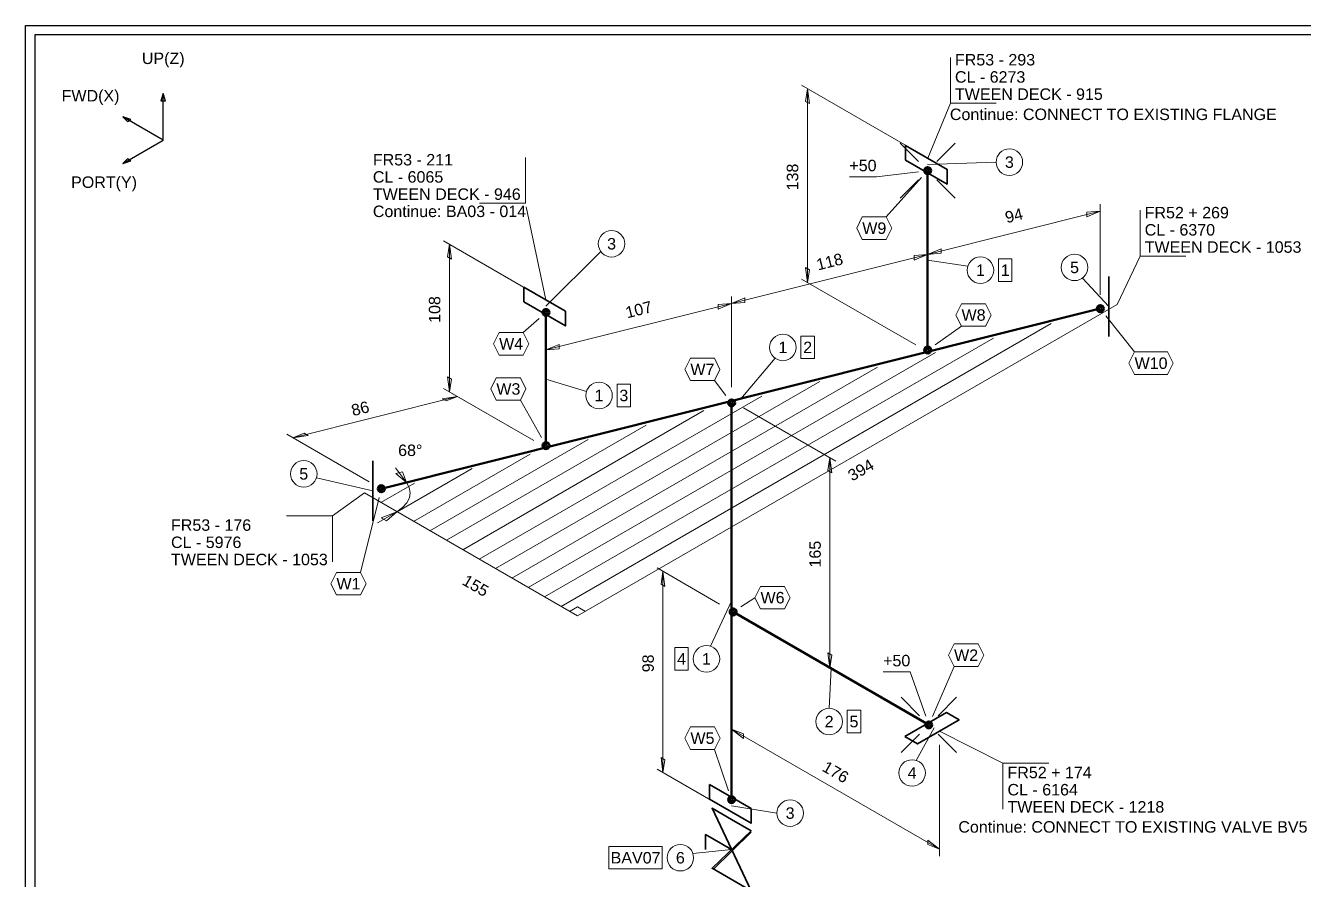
# Model space of a CAD drawing. Header units: millimetres. Extents: x 0 to 420, y 0 to 297.
# Drawn here: x 0 to 278.4, y 110.9 to 297 of the extents above; entities that cross this region are included whole.
import ezdxf
from ezdxf.enums import TextEntityAlignment as Align

# ---------------------------------------------------------------- set-up
doc = ezdxf.new("R2010")
doc.units = ezdxf.units.MM
for name, color, linetype in [('I_Coordinates', 11, 'Continuous'), ('I_CutNumbers', 10, 'Continuous'), ('I_Dimensions', 4, 'Continuous'), ('I_OtherComponents', 2, 'Continuous'), ('I_PartNumbers', 9, 'Continuous'), ('I_Pipes', 1, 'Continuous'), ('I_Tags', 8, 'Continuous'), ('I_Triangles', 5, 'Continuous'), ('SymbolsOnDrawingSheet', 1, 'Continuous')]:
    doc.layers.add(name, color=color, linetype=linetype)
doc.styles.add('Cadmatic Default Text', font='arial.ttf')

# ---------------------------------------------------------------- blocks, each defined once
blk = doc.blocks.new('SEDS_SPOOL_FORMAT_Gol_12')
at = {"layer": 'SymbolsOnDrawingSheet', "linetype": 'ByBlock', "lineweight": -3, "flags": 128}
for points in [[(0, 297), (420, 297), (420, 0), (0, 0), (0, 297)], [(418.01, 295.01), (2, 295.01)], [(2, 295.01), (2, 2)]]:
    blk.add_lwpolyline(points, dxfattribs=at)
blk = doc.blocks.new('BA01728716205_PRT_73_3')
at = {"layer": 'I_OtherComponents', "linetype": 'ByBlock', "lineweight": 35}
blk.add_line((195.91, 219.77), (195.91, 206.7), dxfattribs=at)
at = {"layer": 'I_OtherComponents', "linetype": 'ByBlock', "lineweight": 50}
for radius in [0.75, 0.375]:
    blk.add_circle((194.08, 212.78), radius, dxfattribs=at)
blk = doc.blocks.new('BA01728716205_PRT_74_3')
at = {"layer": 'I_Pipes', "linetype": 'ByBlock', "lineweight": 50}
blk.add_line((37.42, 173.52), (194.08, 212.78), dxfattribs=at)
blk = doc.blocks.new('BA01728716205_PRT_81_3')
at = {"layer": 'I_OtherComponents', "linetype": 'ByBlock', "lineweight": 35}
blk.add_line((35.59, 179.59), (35.59, 166.52), dxfattribs=at)
at = {"layer": 'I_OtherComponents', "linetype": 'ByBlock', "lineweight": 50}
for radius in [0.75, 0.375]:
    blk.add_circle((37.42, 173.52), radius, dxfattribs=at)
blk = doc.blocks.new('BA01728716205_PRT_82_3')
at = {"layer": 'I_Pipes', "linetype": 'ByBlock', "lineweight": 50}
blk.add_line((156.46, 242.86), (156.46, 203.76), dxfattribs=at)
blk = doc.blocks.new('BA01728716205_PRT_83_3')
at = {"layer": 'I_OtherComponents', "linetype": 'ByBlock', "lineweight": 35, "flags": 128}
blk.add_lwpolyline([(151.66, 245.14), (151.66, 248.35), (160.71, 243.13), (160.71, 239.92), (151.66, 245.14)], dxfattribs=at)
at = {"layer": 'I_OtherComponents', "linetype": 'ByBlock', "lineweight": 50}
for radius in [0.75, 0.375]:
    blk.add_circle((156.46, 242.86), radius, dxfattribs=at)
blk = doc.blocks.new('BA01728716205_PRT_89_3')
at = {"layer": 'I_OtherComponents', "linetype": 'ByBlock', "lineweight": 35}
blk.add_line((117.98, 98.64), (109.78, 90.64), dxfattribs=at)
at = {"layer": 'I_OtherComponents', "linetype": 'ByBlock', "lineweight": 35, "flags": 128}
for points in [[(113.74, 101.42), (109.5, 103.87), (117.98, 85.91), (109.5, 90.8), (117.98, 98.97), (113.74, 101.42)], [(113.74, 94.89), (108.08, 98.15), (108.08, 94.89)]]:
    blk.add_lwpolyline(points, dxfattribs=at)
at = {"layer": 'I_OtherComponents', "flags": 1}
blk.add_attdef('ValvePos', (113.74, 94.89), '', height=2.5, dxfattribs=at)
blk = doc.blocks.new('BA01728716205_PRT_90_3')
at = {"layer": 'I_OtherComponents', "linetype": 'ByBlock', "lineweight": 35, "flags": 128}
blk.add_lwpolyline([(108.93, 109.04), (108.93, 105.83), (117.98, 100.6), (117.98, 103.81), (108.93, 109.04)], dxfattribs=at)
at = {"layer": 'I_OtherComponents', "linetype": 'ByBlock', "lineweight": 50}
for radius in [0.75, 0.375]:
    blk.add_circle((113.74, 105.77), radius, dxfattribs=at)
blk = doc.blocks.new('BA01728716205_PRT_91_3')
at = {"layer": 'I_Pipes', "linetype": 'ByBlock', "lineweight": 50}
blk.add_line((113.74, 105.77), (113.74, 192.23), dxfattribs=at)
blk = doc.blocks.new('BA01728716205_PRT_96_3')
at = {"layer": 'I_Pipes', "linetype": 'ByBlock', "lineweight": 50}
blk.add_line((114.09, 146.67), (156.72, 122.06), dxfattribs=at)
blk = doc.blocks.new('BA01728716205_PRT_97_3')
at = {"layer": 'I_OtherComponents', "linetype": 'ByBlock', "lineweight": 35, "flags": 128}
blk.add_lwpolyline([(151.49, 119.53), (154.27, 117.92), (163.32, 123.15), (160.54, 124.75), (151.49, 119.53)], dxfattribs=at)
at = {"layer": 'I_OtherComponents', "linetype": 'ByBlock', "lineweight": 50}
for radius in [0.75, 0.375]:
    blk.add_circle((156.72, 122.06), radius, dxfattribs=at)
blk = doc.blocks.new('BA01728716205_PRT_98_3')
at = {"layer": 'I_Pipes', "linetype": 'ByBlock', "lineweight": 50}
blk.add_line((73.29, 182.91), (73.29, 211.94), dxfattribs=at)
blk = doc.blocks.new('BA01728716205_PRT_99_3')
at = {"layer": 'I_OtherComponents', "linetype": 'ByBlock', "lineweight": 35, "flags": 128}
blk.add_lwpolyline([(68.48, 214.23), (68.48, 217.44), (77.54, 212.21), (77.54, 209), (68.48, 214.23)], dxfattribs=at)
at = {"layer": 'I_OtherComponents', "linetype": 'ByBlock', "lineweight": 50}
for radius in [0.75, 0.375]:
    blk.add_circle((73.29, 211.94), radius, dxfattribs=at)
blk = doc.blocks.new('BA01728716205_TRI_0_3')
at = {"layer": 'I_Triangles', "linetype": 'ByBlock', "lineweight": 0}
for p, q in [((76.59, 147.87), (183.4, 209.54)), ((73.02, 149.93), (170.79, 206.37)), ((69.45, 151.99), (158.17, 203.21)), ((65.88, 154.05), (145.56, 200.05)), ((62.31, 156.11), (132.94, 196.89)), ((58.74, 158.17), (120.33, 193.73)), ((55.17, 160.23), (107.71, 190.57)), ((51.6, 162.29), (95.1, 187.4)), ((48.03, 164.35), (82.48, 184.24)), ((44.46, 166.41), (69.87, 181.08)), ((40.89, 168.47), (57.25, 177.92)), ((37.32, 170.54), (44.64, 174.76))]:
    blk.add_line(p, q, dxfattribs=at)
at = {"layer": 'I_Triangles', "linetype": 'ByBlock', "lineweight": 0, "flags": 128}
for points in [[(33.75, 172.6), (80.16, 145.8), (197.75, 213.7)], [(40.54, 178.07), (42.93, 174.89), (40.6, 176.83), (42.07, 177.2), (42.93, 174.89), (43.53, 173.8), (43.75, 172.66), (43.58, 171.52), (43.01, 170.42), (42.08, 169.4), (40.82, 168.51), (37.43, 167.21), (38.56, 166.55), (40.82, 168.51), (36.58, 166.06)], [(78.42, 146.8), (80.16, 147.8), (81.89, 146.8)]]:
    blk.add_lwpolyline(points, dxfattribs=at)
at = {"layer": 'I_Triangles', "linetype": 'ByBlock', "lineweight": 0, "style": 'Cadmatic Default Text'}
blk.add_text('68°', height=2.5, dxfattribs=at).set_placement((43.74, 181.9), align=Align.MIDDLE_CENTER)
for s, rotation, p in [('394', 30, (141.91, 177.61)), ('155', 330, (57.98, 152.4))]:
    blk.add_text(s, height=2.5, rotation=rotation, dxfattribs=at).set_placement(p, align=Align.MIDDLE_CENTER)
blk = doc.blocks.new('BA01728716205_DIM_0_3')
at = {"layer": 'I_Dimensions', "linetype": 'ByBlock', "lineweight": 0}
for p, q in [((50.99, 227.54), (70.69, 216.16)), ((52.29, 194.63), (52.29, 226.79)), ((70.69, 184.01), (50.99, 195.38))]:
    blk.add_line(p, q, dxfattribs=at)
at = {"layer": 'I_Dimensions', "linetype": 'ByBlock', "lineweight": 0, "flags": 128}
for points in [[(52.29, 226.79), (52.72, 223.54), (51.86, 224.04), (52.29, 226.79)], [(52.29, 194.63), (52.72, 197.38), (51.86, 197.88), (52.29, 194.63)]]:
    blk.add_lwpolyline(points, dxfattribs=at)
at = {"layer": 'I_Dimensions', "linetype": 'ByBlock', "lineweight": 0, "style": 'Cadmatic Default Text'}
blk.add_text('108', height=2.5, rotation=90, dxfattribs=at).set_placement((49.04, 212.58), align=Align.MIDDLE_CENTER)
blk = doc.blocks.new('BA01728716205_DIM_1_3')
at = {"layer": 'I_Dimensions', "linetype": 'ByBlock', "lineweight": 0}
for p, q in [((18.15, 184.64), (54.02, 193.63)), ((52.72, 194.38), (70.69, 184.01)), ((34.82, 175.02), (16.85, 185.39))]:
    blk.add_line(p, q, dxfattribs=at)
at = {"layer": 'I_Dimensions', "linetype": 'ByBlock', "lineweight": 0, "flags": 128}
for points in [[(54.02, 193.63), (51.55, 192.65), (50.68, 193.15), (54.02, 193.63)], [(18.15, 184.64), (21.49, 185.12), (20.63, 185.62), (18.15, 184.64)]]:
    blk.add_lwpolyline(points, dxfattribs=at)
at = {"layer": 'I_Dimensions', "linetype": 'ByBlock', "lineweight": 0, "style": 'Cadmatic Default Text'}
blk.add_text('86', height=2.5, rotation=14.0693, dxfattribs=at).set_placement((32.84, 191.01), align=Align.MIDDLE_CENTER)
blk = doc.blocks.new('BA01728716205_DIM_2_3')
at = {"layer": 'I_Dimensions', "linetype": 'ByBlock', "lineweight": 0}
for p, q in [((156.46, 226.1), (156.46, 206.35)), ((113.74, 213.89), (156.46, 224.6)), ((113.74, 195.64), (113.74, 215.39))]:
    blk.add_line(p, q, dxfattribs=at)
at = {"layer": 'I_Dimensions', "linetype": 'ByBlock', "lineweight": 0, "flags": 128}
for points in [[(156.46, 224.6), (153.55, 223.37), (153.55, 224.37), (156.46, 224.6)], [(113.74, 213.89), (116.65, 214.12), (116.65, 215.12), (113.74, 213.89)]]:
    blk.add_lwpolyline(points, dxfattribs=at)
at = {"layer": 'I_Dimensions', "linetype": 'ByBlock', "lineweight": 0, "style": 'Cadmatic Default Text'}
blk.add_text('118', height=2.5, rotation=14.0694, dxfattribs=at).set_placement((135.1, 223), align=Align.MIDDLE_CENTER)
blk = doc.blocks.new('BA01728716205_DIM_3_3')
at = {"layer": 'I_Dimensions', "linetype": 'ByBlock', "lineweight": 0}
for p, q in [((156.46, 224.6), (194.08, 234.03)), ((194.08, 235.53), (194.08, 215.78)), ((156.46, 206.35), (156.46, 226.1))]:
    blk.add_line(p, q, dxfattribs=at)
at = {"layer": 'I_Dimensions', "linetype": 'ByBlock', "lineweight": 0, "flags": 128}
for points in [[(194.08, 234.03), (191.17, 232.8), (191.17, 233.8), (194.08, 234.03)], [(156.46, 224.6), (159.38, 224.83), (159.38, 225.83), (156.46, 224.6)]]:
    blk.add_lwpolyline(points, dxfattribs=at)
at = {"layer": 'I_Dimensions', "linetype": 'ByBlock', "lineweight": 0, "style": 'Cadmatic Default Text'}
blk.add_text('94', height=2.5, rotation=14.0699, dxfattribs=at).set_placement((175.27, 233.06), align=Align.MIDDLE_CENTER)
blk = doc.blocks.new('BA01728716205_DIM_4_3')
at = {"layer": 'I_Dimensions', "linetype": 'ByBlock', "lineweight": 0}
for p, q in [((113.74, 215.39), (113.74, 195.64)), ((73.29, 203.76), (113.74, 213.89)), ((73.29, 185.51), (73.29, 205.26))]:
    blk.add_line(p, q, dxfattribs=at)
at = {"layer": 'I_Dimensions', "linetype": 'ByBlock', "lineweight": 0, "flags": 128}
for points in [[(113.74, 213.89), (110.83, 212.66), (110.83, 213.66), (113.74, 213.89)], [(73.29, 203.76), (76.2, 203.99), (76.2, 204.99), (73.29, 203.76)]]:
    blk.add_lwpolyline(points, dxfattribs=at)
at = {"layer": 'I_Dimensions', "linetype": 'ByBlock', "lineweight": 0, "style": 'Cadmatic Default Text'}
blk.add_text('107', height=2.5, rotation=14.0692, dxfattribs=at).set_placement((93.52, 212.57), align=Align.MIDDLE_CENTER)
blk = doc.blocks.new('BA01728716205_DIM_5_3')
at = {"layer": 'I_Dimensions', "linetype": 'ByBlock', "lineweight": 0}
for p, q in [((136.47, 179.52), (116.34, 191.14)), ((135.17, 134.5), (135.17, 180.27)), ((116.34, 145.37), (136.47, 133.75))]:
    blk.add_line(p, q, dxfattribs=at)
at = {"layer": 'I_Dimensions', "linetype": 'ByBlock', "lineweight": 0, "flags": 128}
for points in [[(135.17, 180.27), (135.61, 177.02), (134.74, 177.52), (135.17, 180.27)], [(135.17, 134.5), (135.61, 137.25), (134.74, 137.75), (135.17, 134.5)]]:
    blk.add_lwpolyline(points, dxfattribs=at)
at = {"layer": 'I_Dimensions', "linetype": 'ByBlock', "lineweight": 0, "style": 'Cadmatic Default Text'}
blk.add_text('165', height=2.5, rotation=90, dxfattribs=at).set_placement((131.93, 159.26), align=Align.MIDDLE_CENTER)
blk = doc.blocks.new('BA01728716205_DIM_6_3')
at = {"layer": 'I_Dimensions', "linetype": 'ByBlock', "lineweight": 0}
for p, q in [((128.97, 261.45), (153.87, 247.08)), ((130.27, 218.48), (130.27, 260.7)), ((153.87, 204.85), (128.97, 219.23))]:
    blk.add_line(p, q, dxfattribs=at)
at = {"layer": 'I_Dimensions', "linetype": 'ByBlock', "lineweight": 0, "flags": 128}
for points in [[(130.27, 260.7), (130.7, 257.45), (129.83, 257.95), (130.27, 260.7)], [(130.27, 218.48), (130.7, 221.23), (129.83, 221.73), (130.27, 218.48)]]:
    blk.add_lwpolyline(points, dxfattribs=at)
at = {"layer": 'I_Dimensions', "linetype": 'ByBlock', "lineweight": 0, "style": 'Cadmatic Default Text'}
blk.add_text('138', height=2.5, rotation=90, dxfattribs=at).set_placement((127.02, 241.46), align=Align.MIDDLE_CENTER)
blk = doc.blocks.new('BA01728716205_DIM_7_3')
at = {"layer": 'I_Dimensions', "linetype": 'ByBlock', "lineweight": 0}
for p, q in [((97.5, 156.25), (111.14, 148.37)), ((98.8, 111.68), (98.8, 155.5)), ((111.14, 104.55), (97.5, 112.43))]:
    blk.add_line(p, q, dxfattribs=at)
at = {"layer": 'I_Dimensions', "linetype": 'ByBlock', "lineweight": 0, "flags": 128}
for points in [[(98.8, 155.5), (99.23, 152.25), (98.37, 152.75), (98.8, 155.5)], [(98.8, 111.68), (99.23, 114.43), (98.37, 114.93), (98.8, 111.68)]]:
    blk.add_lwpolyline(points, dxfattribs=at)
at = {"layer": 'I_Dimensions', "linetype": 'ByBlock', "lineweight": 0, "style": 'Cadmatic Default Text'}
blk.add_text('98', height=2.5, rotation=90, dxfattribs=at).set_placement((95.55, 135.46), align=Align.MIDDLE_CENTER)
blk = doc.blocks.new('BA01728716205_DIM_8_3')
at = {"layer": 'I_Dimensions', "linetype": 'ByBlock', "lineweight": 0}
for p, q in [((113.74, 143.87), (113.74, 119.62)), ((113.74, 121.12), (159.08, 94.95)), ((159.08, 93.45), (159.08, 117.7))]:
    blk.add_line(p, q, dxfattribs=at)
at = {"layer": 'I_Dimensions', "linetype": 'ByBlock', "lineweight": 0, "flags": 128}
for points in [[(113.74, 121.12), (116.34, 119.12), (116.34, 120.12), (113.74, 121.12)], [(159.08, 94.95), (156.48, 95.95), (156.48, 96.95), (159.08, 94.95)]]:
    blk.add_lwpolyline(points, dxfattribs=at)
at = {"layer": 'I_Dimensions', "linetype": 'ByBlock', "lineweight": 0, "style": 'Cadmatic Default Text'}
blk.add_text('176', height=2.5, rotation=330, dxfattribs=at).set_placement((136.41, 111.78), align=Align.MIDDLE_CENTER)
blk = doc.blocks.new('BA01728716205_CRD_2_3')
at = {"layer": 'I_Coordinates', "linetype": 'ByBlock', "lineweight": 0}
blk.add_line((26.77, 167.6), (33.75, 172.6), dxfattribs=at)
at = {"layer": 'I_Coordinates', "linetype": 'ByBlock', "lineweight": 0, "flags": 128}
blk.add_lwpolyline([(26.77, 157.6), (26.77, 167.6), (16.77, 167.6)], dxfattribs=at)
at = {"layer": 'I_Coordinates', "linetype": 'ByBlock', "lineweight": 0, "style": 'Cadmatic Default Text'}
for s, p in [('FR53 - 176', (-8.39, 166.85)), ('CL - 5976', (-8.39, 163.1)), ('TWEEN DECK - 1053', (-8.39, 159.35))]:
    blk.add_text(s, height=2.5, dxfattribs=at).set_placement(p, align=Align.TOP_LEFT)
blk = doc.blocks.new('BA01728716205_CRD_3_3')
at = {"layer": 'I_Coordinates', "linetype": 'ByBlock', "lineweight": 0}
blk.add_line((202.75, 224.2), (197.75, 213.7), dxfattribs=at)
at = {"layer": 'I_Coordinates', "linetype": 'ByBlock', "lineweight": 0, "flags": 128}
blk.add_lwpolyline([(202.75, 234.2), (202.75, 224.2), (212.75, 224.2)], dxfattribs=at)
at = {"layer": 'I_Coordinates', "linetype": 'ByBlock', "lineweight": 0, "style": 'Cadmatic Default Text'}
for s, p in [('FR52 + 269', (203.75, 232.45)), ('CL - 6370', (203.75, 228.7)), ('TWEEN DECK - 1053', (203.75, 224.95))]:
    blk.add_text(s, height=2.5, dxfattribs=at).set_placement(p)
blk = doc.blocks.new('BA01728716205_CRD_5_3')
at = {"layer": 'I_Coordinates', "linetype": 'ByBlock', "lineweight": 0}
blk.add_line((68.98, 234.93), (73.29, 214.66), dxfattribs=at)
at = {"layer": 'I_Coordinates', "linetype": 'ByBlock', "lineweight": 0, "flags": 128}
blk.add_lwpolyline([(68.81, 245.73), (68.81, 235.73), (58.81, 235.73)], dxfattribs=at)
at = {"layer": 'I_Coordinates', "linetype": 'ByBlock', "lineweight": 0, "style": 'Cadmatic Default Text'}
for s, p in [('FR53 - 211', (35.59, 243.98)), ('CL - 6065', (35.59, 240.23)), ('TWEEN DECK - 946', (35.59, 236.48)), ('Continue: BA03 - 014', (35.59, 232.73))]:
    blk.add_text(s, height=2.5, dxfattribs=at).set_placement(p)
blk = doc.blocks.new('BA01728716205_PTN_0_3')
at = {"layer": 'I_PartNumbers', "linetype": 'ByBlock', "lineweight": 0}
blk.add_line((105.33, 94), (113.74, 94.89), dxfattribs=at)
blk.add_circle((102.58, 93.1), 2.89, dxfattribs=at)
at = {"layer": 'I_PartNumbers', "linetype": 'ByBlock', "lineweight": 0, "style": 'Cadmatic Default Text'}
blk.add_text('6', height=2.5, dxfattribs=at).set_placement((102.58, 93.1), align=Align.MIDDLE_CENTER)
blk = doc.blocks.new('BA01728716205_PTN_1_3')
at = {"layer": 'I_PartNumbers', "linetype": 'ByBlock', "lineweight": 0}
blk.add_line((85.26, 225.21), (73.29, 213.3), dxfattribs=at)
blk.add_circle((87.6, 226.91), 2.89, dxfattribs=at)
at = {"layer": 'I_PartNumbers', "linetype": 'ByBlock', "lineweight": 0, "style": 'Cadmatic Default Text'}
blk.add_text('3', height=2.5, dxfattribs=at).set_placement((87.6, 226.91), align=Align.MIDDLE_CENTER)
blk = doc.blocks.new('BA01728716205_PTN_2_3')
at = {"layer": 'I_PartNumbers', "linetype": 'ByBlock', "lineweight": 0}
blk.add_line((171.38, 244.7), (156.46, 244.22), dxfattribs=at)
blk.add_circle((174.27, 244.7), 2.89, dxfattribs=at)
at = {"layer": 'I_PartNumbers', "linetype": 'ByBlock', "lineweight": 0, "style": 'Cadmatic Default Text'}
blk.add_text('3', height=2.5, dxfattribs=at).set_placement((174.27, 244.7), align=Align.MIDDLE_CENTER)
blk = doc.blocks.new('BA01728716205_PTN_3_3')
at = {"layer": 'I_PartNumbers', "linetype": 'ByBlock', "lineweight": 0}
blk.add_line((165.21, 222.04), (156.46, 223.31), dxfattribs=at)
blk.add_circle((167.96, 221.15), 2.89, dxfattribs=at)
at = {"layer": 'I_PartNumbers', "linetype": 'ByBlock', "lineweight": 0, "style": 'Cadmatic Default Text'}
blk.add_text('1', height=2.5, dxfattribs=at).set_placement((167.96, 221.15), align=Align.MIDDLE_CENTER)
blk = doc.blocks.new('BA01728716205_PTN_4_3')
at = {"layer": 'I_PartNumbers', "linetype": 'ByBlock', "lineweight": 0}
blk.add_line((190.17, 219.42), (195.91, 213.24), dxfattribs=at)
blk.add_circle((188.47, 221.76), 2.89, dxfattribs=at)
at = {"layer": 'I_PartNumbers', "linetype": 'ByBlock', "lineweight": 0, "style": 'Cadmatic Default Text'}
blk.add_text('5', height=2.5, dxfattribs=at).set_placement((188.47, 221.76), align=Align.MIDDLE_CENTER)
blk = doc.blocks.new('BA01728716205_PTN_5_3')
at = {"layer": 'I_PartNumbers', "linetype": 'ByBlock', "lineweight": 0}
blk.add_line((123.22, 201.98), (115.75, 193.15), dxfattribs=at)
blk.add_circle((124.92, 204.32), 2.89, dxfattribs=at)
at = {"layer": 'I_PartNumbers', "linetype": 'ByBlock', "lineweight": 0, "style": 'Cadmatic Default Text'}
blk.add_text('1', height=2.5, dxfattribs=at).set_placement((124.92, 204.32), align=Align.MIDDLE_CENTER)
blk = doc.blocks.new('BA01728716205_PTN_6_3')
at = {"layer": 'I_PartNumbers', "linetype": 'ByBlock', "lineweight": 0}
blk.add_line((82.11, 194.74), (73.29, 197.43), dxfattribs=at)
blk.add_circle((84.86, 193.85), 2.89, dxfattribs=at)
at = {"layer": 'I_PartNumbers', "linetype": 'ByBlock', "lineweight": 0, "style": 'Cadmatic Default Text'}
blk.add_text('1', height=2.5, dxfattribs=at).set_placement((84.86, 193.85), align=Align.MIDDLE_CENTER)
blk = doc.blocks.new('BA01728716205_PTN_7_3')
at = {"layer": 'I_PartNumbers', "linetype": 'ByBlock', "lineweight": 0}
blk.add_line((23.28, 175.87), (35.59, 173.06), dxfattribs=at)
blk.add_circle((20.53, 176.76), 2.89, dxfattribs=at)
at = {"layer": 'I_PartNumbers', "linetype": 'ByBlock', "lineweight": 0, "style": 'Cadmatic Default Text'}
blk.add_text('5', height=2.5, dxfattribs=at).set_placement((20.53, 176.76), align=Align.MIDDLE_CENTER)
blk = doc.blocks.new('BA01728716205_PTN_8_3')
at = {"layer": 'I_PartNumbers', "linetype": 'ByBlock', "lineweight": 0}
blk.add_line((109.15, 139.19), (113.74, 149), dxfattribs=at)
blk.add_circle((108.26, 136.44), 2.89, dxfattribs=at)
at = {"layer": 'I_PartNumbers', "linetype": 'ByBlock', "lineweight": 0, "style": 'Cadmatic Default Text'}
blk.add_text('1', height=2.5, dxfattribs=at).set_placement((108.26, 136.44), align=Align.MIDDLE_CENTER)
blk = doc.blocks.new('BA01728716205_PTN_9_3')
at = {"layer": 'I_PartNumbers', "linetype": 'ByBlock', "lineweight": 0}
blk.add_line((123.6, 102.83), (113.74, 104.41), dxfattribs=at)
blk.add_circle((126.5, 102.83), 2.89, dxfattribs=at)
at = {"layer": 'I_PartNumbers', "linetype": 'ByBlock', "lineweight": 0, "style": 'Cadmatic Default Text'}
blk.add_text('3', height=2.5, dxfattribs=at).set_placement((126.5, 102.83), align=Align.MIDDLE_CENTER)
blk = doc.blocks.new('BA01728716205_PTN_10_3')
at = {"layer": 'I_PartNumbers', "linetype": 'ByBlock', "lineweight": 0}
blk.add_line((135, 125.67), (135.41, 134.36), dxfattribs=at)
blk.add_circle((135, 122.78), 2.89, dxfattribs=at)
at = {"layer": 'I_PartNumbers', "linetype": 'ByBlock', "lineweight": 0, "style": 'Cadmatic Default Text'}
blk.add_text('2', height=2.5, dxfattribs=at).set_placement((135, 122.78), align=Align.MIDDLE_CENTER)
blk = doc.blocks.new('BA01728716205_PTN_11_3')
at = {"layer": 'I_PartNumbers', "linetype": 'ByBlock', "lineweight": 0}
blk.add_line((153.97, 114.32), (157.9, 121.38), dxfattribs=at)
blk.add_circle((153.07, 111.57), 2.89, dxfattribs=at)
at = {"layer": 'I_PartNumbers', "linetype": 'ByBlock', "lineweight": 0, "style": 'Cadmatic Default Text'}
blk.add_text('4', height=2.5, dxfattribs=at).set_placement((153.07, 111.57), align=Align.MIDDLE_CENTER)
blk = doc.blocks.new('BA01728716205_CUT_12_3')
at = {"layer": 'I_CutNumbers', "linetype": 'ByBlock', "lineweight": 0, "flags": 128}
blk.add_lwpolyline([(174.84, 218.7), (174.84, 223.6), (171.9, 223.6), (171.9, 218.7), (174.84, 218.7)], dxfattribs=at)
at = {"layer": 'I_CutNumbers', "linetype": 'ByBlock', "lineweight": 0, "style": 'Cadmatic Default Text'}
blk.add_text('1', height=2.5, dxfattribs=at).set_placement((173.37, 221.15), align=Align.MIDDLE_CENTER)
blk = doc.blocks.new('BA01728716205_CUT_13_3')
at = {"layer": 'I_CutNumbers', "linetype": 'ByBlock', "lineweight": 0, "flags": 128}
blk.add_lwpolyline([(131.79, 201.87), (131.79, 206.77), (128.85, 206.77), (128.85, 201.87), (131.79, 201.87)], dxfattribs=at)
at = {"layer": 'I_CutNumbers', "linetype": 'ByBlock', "lineweight": 0, "style": 'Cadmatic Default Text'}
blk.add_text('2', height=2.5, dxfattribs=at).set_placement((130.32, 204.32), align=Align.MIDDLE_CENTER)
blk = doc.blocks.new('BA01728716205_CUT_14_3')
at = {"layer": 'I_CutNumbers', "linetype": 'ByBlock', "lineweight": 0, "flags": 128}
blk.add_lwpolyline([(91.74, 191.4), (91.74, 196.3), (88.8, 196.3), (88.8, 191.4), (91.74, 191.4)], dxfattribs=at)
at = {"layer": 'I_CutNumbers', "linetype": 'ByBlock', "lineweight": 0, "style": 'Cadmatic Default Text'}
blk.add_text('3', height=2.5, dxfattribs=at).set_placement((90.27, 193.85), align=Align.MIDDLE_CENTER)
blk = doc.blocks.new('BA01728716205_CUT_15_3')
at = {"layer": 'I_CutNumbers', "linetype": 'ByBlock', "lineweight": 0, "flags": 128}
blk.add_lwpolyline([(104.32, 133.99), (104.32, 138.89), (101.38, 138.89), (101.38, 133.99), (104.32, 133.99)], dxfattribs=at)
at = {"layer": 'I_CutNumbers', "linetype": 'ByBlock', "lineweight": 0, "style": 'Cadmatic Default Text'}
blk.add_text('4', height=2.5, dxfattribs=at).set_placement((102.85, 136.44), align=Align.MIDDLE_CENTER)
blk = doc.blocks.new('BA01728716205_CUT_16_3')
at = {"layer": 'I_CutNumbers', "linetype": 'ByBlock', "lineweight": 0, "flags": 128}
blk.add_lwpolyline([(141.88, 120.33), (141.88, 125.23), (138.94, 125.23), (138.94, 120.33), (141.88, 120.33)], dxfattribs=at)
at = {"layer": 'I_CutNumbers', "linetype": 'ByBlock', "lineweight": 0, "style": 'Cadmatic Default Text'}
blk.add_text('5', height=2.5, dxfattribs=at).set_placement((140.41, 122.78), align=Align.MIDDLE_CENTER)
blk = doc.blocks.new('BA01728716205_vpo_17_3')
at = {"layer": 'I_Tags', "linetype": 'ByBlock', "lineweight": 0, "flags": 128}
blk.add_lwpolyline([(98.64, 90.66), (98.64, 95.55), (87.03, 95.55), (87.03, 90.66), (98.64, 90.66)], dxfattribs=at)
at = {"layer": 'I_Tags', "linetype": 'ByBlock', "lineweight": 0, "style": 'Cadmatic Default Text'}
blk.add_text('BAV07', height=2.5, dxfattribs=at).set_placement((92.83, 93.1), align=Align.MIDDLE_CENTER)
blk = doc.blocks.new('Pi_ExtraLength2_0')
at = {"layer": 'I_Tags', "linetype": 'ByBlock', "lineweight": 0, "flags": 128}
for points in [[(-2.96, -2.45), (2.96, -2.45)], [(2.96, -2.45), (12.11, -1.35)]]:
    blk.add_lwpolyline(points, dxfattribs=at)
at = {"layer": 'I_Tags', "linetype": 'ByBlock', "lineweight": 0, "style": 'Cadmatic Default Text'}
blk.add_text('+50', height=2.5, dxfattribs=at).set_placement((0, 0), align=Align.MIDDLE_CENTER)
blk = doc.blocks.new('Pi_ExtraLength2_1')
at = {"layer": 'I_Tags', "linetype": 'ByBlock', "lineweight": 0, "flags": 128}
for points in [[(-2.96, -2.45), (2.96, -2.45)], [(2.96, -2.45), (6.34, -12.11)]]:
    blk.add_lwpolyline(points, dxfattribs=at)
at = {"layer": 'I_Tags', "linetype": 'ByBlock', "lineweight": 0, "style": 'Cadmatic Default Text'}
blk.add_text('+50', height=2.5, dxfattribs=at).set_placement((0, 0), align=Align.MIDDLE_CENTER)
blk = doc.blocks.new('Pi_FieldWeld_2')
at = {"layer": 'I_Tags', "linetype": 'ByBlock', "lineweight": 0, "flags": 128}
for points in [[(-2.62, 2.45), (-3.84, 0)], [(-3.84, 0), (-2.62, -2.45)], [(2.62, 2.45), (-2.62, 2.45)], [(3.84, 0), (2.62, 2.45)], [(2.62, -2.45), (3.84, 0)], [(-2.62, -2.45), (-7.32, -13.35)], [(-2.62, -2.45), (2.62, -2.45)], [(-10.12, -13.18), (-14.12, -9.18)], [(-6.12, -13.18), (-2.12, -9.18)], [(-10.12, -17.18), (-14.12, -21.18)], [(-6.12, -17.18), (-2.12, -21.18)]]:
    blk.add_lwpolyline(points, dxfattribs=at)
at = {"layer": 'I_Tags', "linetype": 'ByBlock', "lineweight": 0, "style": 'Cadmatic Default Text'}
blk.add_text('W2', height=2.5, dxfattribs=at).set_placement((0, 0), align=Align.MIDDLE_CENTER)
blk = doc.blocks.new('Pi_FieldWeld_3')
at = {"layer": 'I_Tags', "linetype": 'ByBlock', "lineweight": 0, "flags": 128}
for points in [[(9.63, 14.55), (5.63, 18.55)], [(13.63, 14.55), (17.63, 18.55)], [(2.62, 2.45), (10.3, 11.06)], [(9.63, 10.55), (5.63, 6.55)], [(13.63, 10.55), (17.63, 6.55)], [(-2.62, 2.45), (-3.84, 0)], [(-3.84, 0), (-2.62, -2.45)], [(2.62, 2.45), (-2.62, 2.45)], [(3.84, 0), (2.62, 2.45)], [(2.62, -2.45), (3.84, 0)], [(-2.62, -2.45), (2.62, -2.45)]]:
    blk.add_lwpolyline(points, dxfattribs=at)
at = {"layer": 'I_Tags', "linetype": 'ByBlock', "lineweight": 0, "style": 'Cadmatic Default Text'}
blk.add_text('W9', height=2.5, dxfattribs=at).set_placement((0, 0), align=Align.MIDDLE_CENTER)
blk = doc.blocks.new('Pi_Weld_4')
at = {"layer": 'I_Tags', "linetype": 'ByBlock', "lineweight": 0, "flags": 128}
for points in [[(-3.59, 2.45), (-9.82, 10.32)], [(-3.59, 2.45), (-4.81, 0)], [(-4.81, 0), (-3.59, -2.45)], [(3.59, 2.45), (-3.59, 2.45)], [(4.81, 0), (3.59, 2.45)], [(3.59, -2.45), (4.81, 0)], [(-3.59, -2.45), (3.59, -2.45)]]:
    blk.add_lwpolyline(points, dxfattribs=at)
at = {"layer": 'I_Tags', "linetype": 'ByBlock', "lineweight": 0, "style": 'Cadmatic Default Text'}
blk.add_text('W10', height=2.5, dxfattribs=at).set_placement((0, 0), align=Align.MIDDLE_CENTER)
blk = doc.blocks.new('Pi_Weld_5')
at = {"layer": 'I_Tags', "linetype": 'ByBlock', "lineweight": 0, "flags": 128}
for points in [[(-2.62, 2.45), (-3.84, 0)], [(-3.84, 0), (-2.62, -2.45)], [(2.62, 2.45), (-2.62, 2.45)], [(3.84, 0), (2.62, 2.45)], [(2.62, -2.45), (3.84, 0)], [(-2.62, -2.45), (-8.36, -6.48)], [(-2.62, -2.45), (2.62, -2.45)]]:
    blk.add_lwpolyline(points, dxfattribs=at)
at = {"layer": 'I_Tags', "linetype": 'ByBlock', "lineweight": 0, "style": 'Cadmatic Default Text'}
blk.add_text('W8', height=2.5, dxfattribs=at).set_placement((0, 0), align=Align.MIDDLE_CENTER)
blk = doc.blocks.new('Pi_Weld_6')
at = {"layer": 'I_Tags', "linetype": 'ByBlock', "lineweight": 0, "flags": 128}
for points in [[(-2.62, 2.45), (-3.84, 0)], [(-3.84, 0), (-2.62, -2.45)], [(2.62, 2.45), (-2.62, 2.45)], [(3.84, 0), (2.62, 2.45)], [(2.62, -2.45), (3.84, 0)], [(-2.62, -2.45), (2.62, -2.45)], [(2.62, -2.45), (5.13, -5.71)]]:
    blk.add_lwpolyline(points, dxfattribs=at)
at = {"layer": 'I_Tags', "linetype": 'ByBlock', "lineweight": 0, "style": 'Cadmatic Default Text'}
blk.add_text('W7', height=2.5, dxfattribs=at).set_placement((0, 0), align=Align.MIDDLE_CENTER)
blk = doc.blocks.new('Pi_Weld_7')
at = {"layer": 'I_Tags', "linetype": 'ByBlock', "lineweight": 0, "flags": 128}
for points in [[(2.62, 2.45), (6.08, 5.51)], [(-2.62, 2.45), (-3.84, 0)], [(-3.84, 0), (-2.62, -2.45)], [(2.62, 2.45), (-2.62, 2.45)], [(3.84, 0), (2.62, 2.45)], [(2.62, -2.45), (3.84, 0)], [(-2.62, -2.45), (2.62, -2.45)]]:
    blk.add_lwpolyline(points, dxfattribs=at)
at = {"layer": 'I_Tags', "linetype": 'ByBlock', "lineweight": 0, "style": 'Cadmatic Default Text'}
blk.add_text('W4', height=2.5, dxfattribs=at).set_placement((0, 0), align=Align.MIDDLE_CENTER)
blk = doc.blocks.new('Pi_Weld_8')
at = {"layer": 'I_Tags', "linetype": 'ByBlock', "lineweight": 0, "flags": 128}
for points in [[(2.62, 2.45), (6.66, 18.76)], [(-2.62, 2.45), (-3.84, 0)], [(-3.84, 0), (-2.62, -2.45)], [(2.62, 2.45), (-2.62, 2.45)], [(3.84, 0), (2.62, 2.45)], [(2.62, -2.45), (3.84, 0)], [(-2.62, -2.45), (2.62, -2.45)]]:
    blk.add_lwpolyline(points, dxfattribs=at)
at = {"layer": 'I_Tags', "linetype": 'ByBlock', "lineweight": 0, "style": 'Cadmatic Default Text'}
blk.add_text('W1', height=2.5, dxfattribs=at).set_placement((0, 0), align=Align.MIDDLE_CENTER)
blk = doc.blocks.new('Pi_Weld_9')
at = {"layer": 'I_Tags', "linetype": 'ByBlock', "lineweight": 0, "flags": 128}
for points in [[(-3.84, 0), (-6.9, -2.01)], [(-2.62, 2.45), (-3.84, 0)], [(-3.84, 0), (-2.62, -2.45)], [(2.62, 2.45), (-2.62, 2.45)], [(3.84, 0), (2.62, 2.45)], [(2.62, -2.45), (3.84, 0)], [(-2.62, -2.45), (2.62, -2.45)]]:
    blk.add_lwpolyline(points, dxfattribs=at)
at = {"layer": 'I_Tags', "linetype": 'ByBlock', "lineweight": 0, "style": 'Cadmatic Default Text'}
blk.add_text('W6', height=2.5, dxfattribs=at).set_placement((0, 0), align=Align.MIDDLE_CENTER)
blk = doc.blocks.new('Pi_Weld_10')
at = {"layer": 'I_Tags', "linetype": 'ByBlock', "lineweight": 0, "flags": 128}
for points in [[(-2.62, 2.45), (-3.84, 0)], [(-3.84, 0), (-2.62, -2.45)], [(2.62, 2.45), (-2.62, 2.45)], [(3.84, 0), (2.62, 2.45)], [(2.62, -2.45), (3.84, 0)], [(-2.62, -2.45), (2.62, -2.45)], [(2.62, -2.45), (5.7, -11.5)]]:
    blk.add_lwpolyline(points, dxfattribs=at)
at = {"layer": 'I_Tags', "linetype": 'ByBlock', "lineweight": 0, "style": 'Cadmatic Default Text'}
blk.add_text('W5', height=2.5, dxfattribs=at).set_placement((0, 0), align=Align.MIDDLE_CENTER)
blk = doc.blocks.new('Pi_Weld_11')
at = {"layer": 'I_Tags', "linetype": 'ByBlock', "lineweight": 0, "flags": 128}
for points in [[(-2.62, 2.45), (-3.84, 0)], [(-3.84, 0), (-2.62, -2.45)], [(2.62, 2.45), (-2.62, 2.45)], [(3.84, 0), (2.62, 2.45)], [(2.62, -2.45), (3.84, 0)], [(-2.62, -2.45), (2.62, -2.45)], [(2.62, -2.45), (7.21, -10.61)]]:
    blk.add_lwpolyline(points, dxfattribs=at)
at = {"layer": 'I_Tags', "linetype": 'ByBlock', "lineweight": 0, "style": 'Cadmatic Default Text'}
blk.add_text('W3', height=2.5, dxfattribs=at).set_placement((0, 0), align=Align.MIDDLE_CENTER)

msp = doc.modelspace()

# ---------------------------------------------------------------- linework, layer by layer
at = {"layer": 'I_Coordinates', "linetype": 'ByBlock', "lineweight": 0}
for p, q in [((201.49, 280.05), (196.55, 268.11)), ((212.94, 136.21), (199.16, 143.23))]:
    msp.add_line(p, q, dxfattribs=at)
at = {"layer": 'I_Coordinates', "linetype": 'ByBlock', "lineweight": 0, "flags": 128}
for points in [[(201.49, 290.05), (201.49, 280.05), (211.49, 280.05)], [(212.94, 126.21), (212.94, 136.21), (222.94, 136.21)]]:
    msp.add_lwpolyline(points, dxfattribs=at)
at = {"layer": 'I_OtherComponents', "linetype": 'ByBlock', "lineweight": 50}
for centre, radius in [((196.55, 226.29), 0.75), ((196.55, 226.29), 0.375), ((153.82, 214.77), 0.75), ((153.82, 214.77), 0.375), ((113.37, 205.45), 0.75), ((113.37, 205.45), 0.375), ((154.17, 169.2), 0.75), ((154.17, 169.2), 0.375)]:
    msp.add_circle(centre, radius, dxfattribs=at)
at = {"layer": 'SymbolsOnDrawingSheet', "linetype": 'ByBlock', "lineweight": 25, "flags": 128}
for points in [[(30.5, 280.57), (30, 282.21), (29.5, 280.57), (30.5, 280.57)], [(30, 272), (30, 282.21)], [(30, 272), (21.16, 277.1)], [(22.93, 276.49), (21.16, 277.1), (22.22, 276.08), (22.93, 276.49)], [(21.16, 266.9), (30, 272)], [(22.22, 267.92), (21.16, 266.9), (22.93, 267.51), (22.22, 267.92)]]:
    msp.add_lwpolyline(points, dxfattribs=at)

# ---------------------------------------------------------------- block references
at = {"layer": 'I_Coordinates', "lineweight": 0}
for name in ['BA01728716205_CRD_5_3', 'BA01728716205_CRD_3_3', 'BA01728716205_CRD_2_3']:
    msp.add_blockref(name, (40.08, 22.53), dxfattribs=at)
at = {"layer": 'I_CutNumbers', "lineweight": 0}
for name in ['BA01728716205_CUT_12_3', 'BA01728716205_CUT_13_3', 'BA01728716205_CUT_14_3', 'BA01728716205_CUT_15_3', 'BA01728716205_CUT_16_3']:
    msp.add_blockref(name, (40.08, 22.53), dxfattribs=at)
at = {"layer": 'I_Dimensions', "lineweight": 0}
for name in ['BA01728716205_DIM_6_3', 'BA01728716205_DIM_3_3', 'BA01728716205_DIM_0_3', 'BA01728716205_DIM_2_3', 'BA01728716205_DIM_4_3', 'BA01728716205_DIM_1_3', 'BA01728716205_DIM_5_3', 'BA01728716205_DIM_7_3', 'BA01728716205_DIM_8_3']:
    msp.add_blockref(name, (40.08, 22.53), dxfattribs=at)
at = {"layer": 'I_OtherComponents', "lineweight": 35}
for name in ['BA01728716205_PRT_83_3', 'BA01728716205_PRT_73_3', 'BA01728716205_PRT_99_3', 'BA01728716205_PRT_81_3', 'BA01728716205_PRT_97_3', 'BA01728716205_PRT_90_3', 'BA01728716205_PRT_89_3']:
    msp.add_blockref(name, (40.08, 22.53), dxfattribs=at)
at = {"layer": 'I_PartNumbers', "lineweight": 0}
for name in ['BA01728716205_PTN_2_3', 'BA01728716205_PTN_1_3', 'BA01728716205_PTN_3_3', 'BA01728716205_PTN_4_3', 'BA01728716205_PTN_5_3', 'BA01728716205_PTN_6_3', 'BA01728716205_PTN_7_3', 'BA01728716205_PTN_8_3', 'BA01728716205_PTN_10_3', 'BA01728716205_PTN_11_3', 'BA01728716205_PTN_9_3', 'BA01728716205_PTN_0_3']:
    msp.add_blockref(name, (40.08, 22.53), dxfattribs=at)
at = {"layer": 'I_Pipes', "lineweight": 50}
for name in ['BA01728716205_PRT_82_3', 'BA01728716205_PRT_74_3', 'BA01728716205_PRT_98_3', 'BA01728716205_PRT_91_3', 'BA01728716205_PRT_96_3']:
    msp.add_blockref(name, (40.08, 22.53), dxfattribs=at)
at = {"layer": 'I_Tags'}
for name, p in [('Pi_FieldWeld_3', (184.92, 252.84)), ('Pi_ExtraLength2_0', (182.45, 266.5)), ('Pi_Weld_5', (206.55, 233.91)), ('Pi_Weld_7', (105.79, 227.64)), ('Pi_Weld_4', (245.22, 223.42)), ('Pi_Weld_6', (147.46, 222.06)), ('Pi_Weld_11', (105.19, 217.8)), ('Pi_Weld_8', (70.36, 175.35)), ('Pi_Weld_9', (162.75, 172.31)), ('Pi_FieldWeld_2', (204.92, 159.77)), ('Pi_ExtraLength2_1', (189.8, 158.59)), ('Pi_Weld_10', (147.48, 141.7))]:
    msp.add_blockref(name, p, dxfattribs=at)
at = {"layer": 'I_Tags', "lineweight": 0}
msp.add_blockref('BA01728716205_vpo_17_3', (40.08, 22.53), dxfattribs=at)
at = {"layer": 'I_Triangles', "lineweight": 0}
msp.add_blockref('BA01728716205_TRI_0_3', (40.08, 22.53), dxfattribs=at)
at = {"layer": 'SymbolsOnDrawingSheet'}
msp.add_blockref('SEDS_SPOOL_FORMAT_Gol_12', (0, 0), dxfattribs=at)

# ---------------------------------------------------------------- texts
at = {"layer": 'I_Coordinates', "linetype": 'ByBlock', "lineweight": 0, "style": 'Cadmatic Default Text'}
for s, p in [('FR53 - 293', (202.49, 288.3)), ('CL - 6273', (202.49, 284.55)), ('TWEEN DECK - 915', (202.49, 280.8)), ('Continue: CONNECT TO EXISTING FLANGE', (201.39, 276.4))]:
    msp.add_text(s, height=2.5, dxfattribs=at).set_placement(p)
for s, p in [('FR52 + 174', (213.94, 135.46)), ('CL - 6164', (213.94, 131.71)), ('TWEEN DECK - 1218', (213.94, 127.96)), ('Continue: CONNECT TO EXISTING VALVE BV5', (203.23, 123.6))]:
    msp.add_text(s, height=2.5, dxfattribs=at).set_placement(p, align=Align.TOP_LEFT)
at = {"layer": 'SymbolsOnDrawingSheet', "linetype": 'ByBlock', "lineweight": 25, "style": 'Cadmatic Default Text'}
for s, p in [('UP(Z)', (30, 289.86)), ('FWD(X)', (14.16, 281.7)), ('PORT(Y)', (17.1, 262.86))]:
    msp.add_text(s, height=2.5, dxfattribs=at).set_placement(p, align=Align.MIDDLE_CENTER)

doc.saveas('drawing.dxf')
